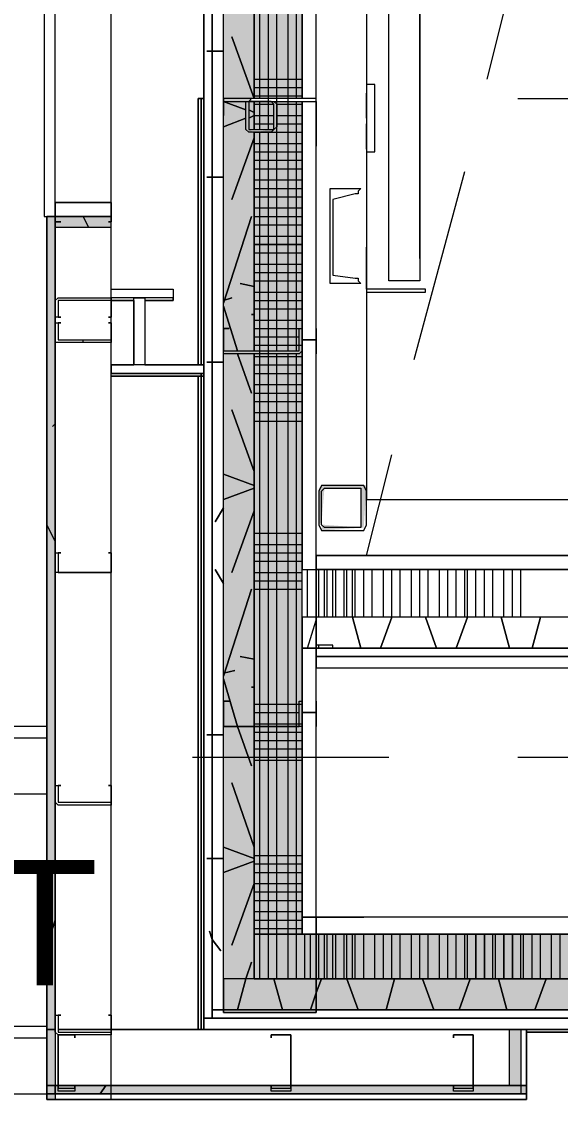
# Model space of a CAD drawing. Header units: metres. Extents: x -2 to 237, y -8 to 52.
# Drawn here: x 38.861 to 39.742, y 23.263 to 25.027 of the extents above; entities that cross this region are included whole.
import ezdxf

# ---------------------------------------------------------------- set-up
doc = ezdxf.new("R2010")
doc.units = ezdxf.units.M
doc.layers.add('HVAC - Ductos', color=5, linetype='Continuous', lineweight=0)
doc.layers.add('PDF2_Text', color=7, linetype='Continuous', lineweight=0)
doc.layers.add('PDF2_Geometry', color=7, linetype='Continuous', lineweight=0, true_color=0xaaaaaa)
doc.layers.add('PDF2_Solid Fills', color=7, linetype='Continuous', lineweight=0, true_color=0xffffff)
doc.styles.add('PDF Helvetica', font='')
doc.styles.get('PDF Helvetica').set_extended_font_data('Helvetica')

msp = doc.modelspace()

# ---------------------------------------------------------------- hatches: boundary and pattern name
at = {"layer": 'PDF2_Solid Fills', "lineweight": 0, "transparency": 33554559}
for points in [[(39.2415, 31.7936), (39.2415, 33.4859), (39.1911, 33.4859), (39.1911, 23.4604), (39.2415, 23.4604), (39.2415, 24.8454), (39.2324, 24.85), (39.2415, 24.85), (39.2415, 24.8959), (39.2324, 24.9005), (39.2415, 24.9005), (39.2415, 27.7164), (39.2324, 27.721), (39.2415, 27.721), (39.2415, 28.9318), (39.2324, 28.9364), (39.2415, 28.9364), (39.2415, 28.9776), (39.2324, 28.9776), (39.2278, 28.941), (39.2278, 28.9776), (39.2324, 28.9822), (39.2415, 28.9822), (39.2415, 30.4407), (39.2324, 30.4453), (39.2415, 30.4453), (39.2415, 30.4866), (39.2324, 30.4911), (39.2415, 30.4911), (39.2415, 31.7432), (39.2324, 31.7478), (39.2415, 31.7478), (39.2415, 31.7891), (39.2324, 31.7891), (39.2278, 31.7524), (39.2278, 31.7891), (39.2324, 31.7936)], [(39.2415, 31.7936), (39.2415, 33.4859), (39.1911, 33.4859), (39.1911, 23.4604), (39.2415, 23.4604), (39.2415, 24.8454), (39.2324, 24.85), (39.2415, 24.85), (39.2415, 24.8959), (39.2324, 24.9005), (39.2415, 24.9005), (39.2415, 27.7164), (39.2324, 27.721), (39.2415, 27.721), (39.2415, 28.9318), (39.2324, 28.9364), (39.2415, 28.9364), (39.2415, 28.9776), (39.2324, 28.9776), (39.2278, 28.941), (39.2278, 28.9776), (39.2324, 28.9822), (39.2415, 28.9822), (39.2415, 30.4407), (39.2324, 30.4453), (39.2415, 30.4453), (39.2415, 30.4866), (39.2324, 30.4911), (39.2415, 30.4911), (39.2415, 31.7432), (39.2324, 31.7478), (39.2415, 31.7478), (39.2415, 31.7891), (39.2324, 31.7891), (39.2278, 31.7524), (39.2278, 31.7891), (39.2324, 31.7936)], [(39.0076, 24.6895), (39.0076, 24.7079), (38.9022, 24.7079), (38.9022, 23.2632), (38.9159, 23.2632), (38.9159, 24.6895)], [(39.3471, 24.2033), (39.3516, 24.2079), (39.3562, 24.263), (39.4158, 24.263), (39.4158, 24.1988), (39.3562, 24.2033), (39.3516, 24.2033), (39.3516, 24.1942), (39.3523, 24.1942), (39.4204, 24.1988), (39.425, 24.2676), (39.3516, 24.2676), (39.3471, 24.263)], [(42.0897, 23.465), (42.5101, 23.4604), (42.5115, 23.4604), (42.5115, 23.5338), (39.2415, 23.5338), (39.2415, 23.4604), (39.2517, 23.4604), (42.0851, 23.465)], [(42.4107, 23.4146), (42.5574, 23.41), (42.5574, 23.4604), (39.1911, 23.4604), (39.1911, 23.41), (41.7273, 23.4146)], [(38.9022, 23.2723), (39.6772, 23.2723), (39.6772, 23.3778), (39.6589, 23.3778), (39.6589, 23.2861), (38.9022, 23.2861)], [(39.6864, 23.2724), (39.6864, 23.2861), (38.9022, 23.2861), (38.9022, 23.2724)]]:
    msp.add_hatch(color=256, dxfattribs=at).paths.add_polyline_path(points)
h = msp.add_hatch(color=256, dxfattribs=at)
h.paths.add_polyline_path([(39.2415, 28.9822), (39.2691, 28.9822), (39.2415, 28.9776), (39.2415, 28.9364), (39.2691, 28.9364), (39.2415, 28.9318), (39.2415, 27.721), (39.2691, 27.721), (39.2415, 27.7164), (39.2415, 26.1525), (39.3195, 26.1525), (39.3195, 33.4126), (39.2415, 33.4126), (39.2415, 31.7936), (39.2691, 31.7936), (39.2415, 31.7891), (39.2415, 31.7478), (39.2691, 31.7478), (39.2415, 31.7432), (39.2415, 30.4911), (39.2691, 30.4911), (39.2415, 30.4866), (39.2415, 30.4453), (39.2691, 30.4453), (39.2415, 30.4407)])
h.paths.add_polyline_path([(39.2415, 24.9005), (39.3195, 24.9005), (39.3195, 26.148), (39.2415, 26.148)])
h.paths.add_polyline_path([(39.2691, 24.85), (39.2415, 24.8454), (39.2415, 23.5338), (39.3195, 23.5338), (39.3195, 24.8959), (39.2415, 24.8959), (39.2415, 24.85)])
h = msp.add_hatch(color=256, dxfattribs=at)
h.paths.add_polyline_path([(39.2415, 28.9822), (39.2691, 28.9822), (39.2415, 28.9776), (39.2415, 28.9364), (39.2691, 28.9364), (39.2415, 28.9318), (39.2415, 27.721), (39.2691, 27.721), (39.2415, 27.7164), (39.2415, 26.1525), (39.3195, 26.1525), (39.3195, 33.4126), (39.2415, 33.4126), (39.2415, 31.7936), (39.2691, 31.7936), (39.2415, 31.7891), (39.2415, 31.7478), (39.2691, 31.7478), (39.2415, 31.7432), (39.2415, 30.4911), (39.2691, 30.4911), (39.2415, 30.4866), (39.2415, 30.4453), (39.2691, 30.4453), (39.2415, 30.4407)])
h.paths.add_polyline_path([(39.2415, 24.9005), (39.3195, 24.9005), (39.3195, 26.148), (39.2415, 26.148)])
h.paths.add_polyline_path([(39.2691, 24.85), (39.2415, 24.8454), (39.2415, 23.5338), (39.3195, 23.5338), (39.3195, 24.8959), (39.2415, 24.8959), (39.2415, 24.85)])
h = msp.add_hatch(color=256, dxfattribs=at)
h.paths.add_polyline_path([(38.9159, 23.3778), (38.9159, 24.7079), (38.9022, 24.7079), (38.9022, 23.3778)])
h.paths.add_polyline_path([(38.9159, 23.2861), (38.9022, 23.2861), (38.9022, 23.2724), (38.9159, 23.2724)])

# ---------------------------------------------------------------- linework, layer by layer
at = {"layer": 'HVAC - Ductos', "lineweight": 0}
for points in [[(39.6726, 24.9005), (39.9111, 24.9005), (40.1497, 24.9005)], [(40.1497, 23.8227), (39.9111, 23.8227), (39.6726, 23.8227)]]:
    msp.add_lwpolyline(points, dxfattribs=at)
at = {"layer": 'PDF2_Geometry', "lineweight": 0}
for points in [[(38.9159, 33.5685), (38.9022, 33.5685), (38.9022, 32.0505), (38.8976, 32.0505), (38.8976, 24.7079), (38.9159, 24.7079), (39.0076, 24.7079)], [(39.2691, 33.5685), (39.159, 33.5685), (39.159, 33.3896), (39.159, 23.5613), (39.159, 23.3778), (42.5895, 23.3778), (42.5895, 23.387), (42.5895, 23.3686), (43.1674, 23.3686), (43.1674, 23.387), (42.6216, 23.387), (43.1674, 23.387), (43.1674, 23.3686), (42.5895, 23.3686), (42.5895, 23.387)], [(39.4892, 33.5685), (42.5895, 33.5685), (39.159, 33.5685), (39.159, 33.5547), (39.159, 33.3896), (39.159, 23.5613), (39.159, 23.3962), (39.159, 23.3778), (39.159, 24.4465), (39.159, 23.3778), (42.5895, 23.3778), (42.5895, 23.3962), (42.5895, 23.5613), (42.5895, 33.4447), (42.5895, 23.5017), (43.1353, 23.5017), (43.1353, 23.3962), (43.1353, 23.3778), (42.5941, 23.3778), (42.5941, 23.3962), (42.5941, 23.5017)], [(39.159, 23.3778), (39.159, 33.5685), (39.159, 23.3778)], [(42.5574, 26.8313), (42.5574, 26.2213), (42.5574, 25.6114), (42.5574, 25.0014), (42.5574, 24.3914), (42.5574, 23.7814), (42.5574, 23.5613), (42.5574, 23.4604), (42.5574, 23.41), (42.4107, 23.41), (39.3425, 23.41), (39.1911, 23.41), (39.1911, 23.4604), (39.1911, 23.5613), (39.1911, 33.3896), (39.1911, 33.4859), (39.1911, 33.5364), (39.8791, 33.5364), (39.1728, 33.5364), (39.1728, 33.5547), (42.5574, 33.5547)], [(42.5895, 33.4447), (42.5758, 33.4447), (42.5758, 23.5613), (42.5758, 23.41), (42.5758, 23.3962), (39.1728, 23.3962), (39.1728, 23.41), (39.1728, 23.5613), (39.1728, 33.3896), (39.1728, 33.5364), (39.1728, 33.5547), (42.4107, 33.5547), (42.5574, 33.5547), (42.5574, 33.5364)], [(42.4107, 23.5338), (39.3425, 23.5338), (39.2415, 23.5338), (39.2415, 23.4604), (39.3425, 23.4604), (39.9203, 23.4604), (40.5303, 23.4604), (39.9203, 23.4604), (39.3425, 23.4604), (39.2415, 23.4604), (39.2415, 23.5338), (39.2415, 23.5613), (39.2415, 23.8731), (39.2415, 24.4831), (39.2415, 23.8731), (39.2415, 23.4604), (39.1911, 23.4604), (39.1911, 33.4859)], [(42.4107, 33.4126), (42.4107, 23.5613), (42.4336, 23.5613), (42.4336, 23.7585), (42.4336, 23.5613), (42.4336, 23.5338), (42.4107, 23.5338), (39.3425, 23.5338), (39.3195, 23.5338), (39.3195, 23.5613), (39.3425, 23.5613), (39.3425, 24.8225)], [(41.7181, 24.1529), (41.7181, 24.1299), (41.7181, 24.052), (41.1357, 24.052), (40.5257, 24.052), (39.9157, 24.052), (39.3425, 24.052), (39.3195, 24.052), (39.3195, 24.0016), (39.3425, 24.0016), (41.7686, 24.0016), (41.7686, 24.052), (41.7686, 24.1529), (41.7686, 32.6925)], [(41.7823, 32.6925), (41.7823, 24.1529), (41.7823, 24.0016), (41.7823, 23.9878), (39.3425, 23.9878), (39.3425, 24.0016)], [(39.0076, 24.6895), (38.9159, 24.6895), (38.9159, 23.2632), (38.9022, 23.2632), (39.0076, 23.2632), (38.9159, 23.2632), (38.9022, 23.2632), (38.9022, 23.3778), (38.9022, 23.2861), (38.9022, 23.2723), (38.9022, 23.2632), (38.9022, 24.7079), (38.9159, 24.7079), (39.0076, 24.7079), (38.9159, 24.7079), (38.9159, 32.0505), (38.9022, 32.0505)], [(39.2415, 24.9005), (39.2415, 25.5609), (39.2415, 26.148)], [(39.3195, 24.9005), (39.3195, 25.5609), (39.3195, 26.148)], [(39.3425, 24.9005), (39.3425, 26.148)], [(39.3425, 24.9005), (39.3425, 26.148)], [(39.4617, 24.639), (39.4617, 25.1161), (39.4158, 25.1161), (39.4158, 25.6985)], [(39.5121, 25.1161), (39.5121, 25.4325), (39.5121, 24.6024), (39.4617, 24.6024), (39.4617, 25.4279), (39.4617, 25.1161), (39.4158, 25.1161), (39.4158, 25.1665)], [(39.5121, 24.639), (39.5121, 25.4325), (39.5121, 25.1298)], [(39.6223, 24.9326), (39.7002, 25.2444)], [(39.0076, 24.7308), (39.0076, 25.1069)], [(39.425, 24.9234), (39.425, 24.8133)], [(39.159, 24.4648), (39.159, 24.9005), (39.159, 24.4648)], [(39.159, 24.4648), (39.159, 24.9005), (39.159, 24.4648)], [(39.2324, 24.8959), (39.2369, 24.9005)], [(39.425, 24.873), (39.425, 24.8684), (39.425, 24.873), (39.425, 24.9051), (39.425, 24.9097), (39.425, 24.9051)], [(39.2415, 24.4831), (39.2415, 23.8731), (39.2415, 23.5338), (39.3195, 23.5338), (39.3195, 24.8959)], [(39.2415, 24.85), (39.2415, 24.8959)], [(39.3425, 23.9878), (39.3425, 23.9694), (39.3425, 23.9878), (39.3425, 24.0016), (39.3195, 24.0016), (39.3195, 23.5613), (39.3195, 24.8959), (39.3195, 24.1299), (39.3425, 24.1299)], [(39.425, 24.8225), (39.425, 24.8179), (39.425, 24.8225), (39.425, 24.8546), (39.425, 24.8592), (39.425, 24.8546)], [(39.2415, 24.4877), (39.2415, 24.8454)], [(41.6126, 24.1529), (39.3425, 24.1529), (39.3425, 24.8225)], [(39.503, 24.4739), (39.5855, 24.7813)], [(38.9205, 23.3778), (39.0076, 23.3778), (39.6589, 23.3778), (39.6772, 23.3778), (39.6864, 23.3778), (39.6864, 23.2723), (39.6864, 23.2632), (39.0076, 23.2632), (39.0076, 24.6895), (39.0076, 24.7079), (38.9159, 24.7079), (38.9022, 24.7079), (38.9022, 23.3778), (38.9159, 23.3778)], [(38.9022, 24.7079), (38.9022, 23.3778), (38.9022, 24.7079)], [(39.425, 24.6482), (39.425, 24.6116), (39.425, 24.6482)], [(39.425, 24.6116), (39.425, 24.6482)], [(39.425, 24.6116), (39.425, 24.6482)], [(39.0076, 24.5702), (39.0076, 24.5886), (39.1086, 24.5886), (39.1086, 24.5748), (39.0627, 24.5748), (39.0627, 24.5702), (39.1086, 24.5702), (39.1086, 24.5748), (39.0076, 24.5748), (39.0076, 24.5886), (39.1086, 24.5886), (39.1086, 24.5702), (39.0627, 24.5702), (39.0627, 24.4648), (39.159, 24.4648)], [(39.0076, 24.4465), (39.0076, 24.4648), (39.0444, 24.4648), (39.0444, 24.5702), (39.0444, 24.4648), (39.0444, 24.5702), (39.0076, 24.5702), (39.0444, 24.5702), (39.0444, 24.5748), (39.0076, 24.5748)], [(39.3425, 24.4877), (39.3425, 24.4831), (39.3425, 24.4877)], [(39.159, 24.4465), (39.159, 23.3778), (39.159, 24.4465), (39.159, 24.4648), (39.0627, 24.4648), (39.0444, 24.4648), (39.0076, 24.4648), (39.0076, 24.451), (39.159, 24.451), (39.0076, 24.451)], [(39.159, 23.3962), (39.159, 23.3778), (39.159, 24.4465), (39.0076, 24.4465), (39.159, 24.4465), (39.159, 23.3778), (39.159, 23.3962), (39.159, 23.5613)], [(39.425, 24.1529), (39.4663, 24.318)], [(39.3195, 24.1299), (39.3425, 24.1299), (39.8837, 24.1299), (39.3425, 24.1299), (39.3425, 24.1529), (41.6402, 24.1529), (41.6402, 24.1299), (41.1265, 24.1299), (41.7181, 24.1299), (41.7181, 24.052), (41.1357, 24.052), (40.5257, 24.052), (39.9157, 24.052), (39.3425, 24.052), (39.3425, 24.1299), (39.8837, 24.1299)], [(39.3195, 24.0016), (39.3195, 24.052)], [(39.3471, 24.0016), (39.3471, 24.0062)], [(39.3425, 23.8777), (39.3425, 23.8731), (39.3425, 23.8777)], [(38.6729, 23.8548), (38.9022, 23.8548)], [(39.4617, 23.8227), (39.1407, 23.8227)], [(40.5303, 23.4604), (39.9203, 23.4604), (39.3425, 23.4604), (39.1911, 23.4604), (39.1911, 23.41), (39.3425, 23.41), (42.4107, 23.41), (42.5574, 23.41), (42.5574, 23.4604), (42.4107, 23.4604), (42.0897, 23.4604)], [(39.6772, 23.3778), (39.6772, 23.2861), (39.6772, 23.2723), (38.9022, 23.2723), (38.9022, 23.2632), (39.0076, 23.2632), (39.6864, 23.2632), (39.6864, 23.2769), (39.6864, 23.3686), (39.6864, 23.2632), (39.0076, 23.2632), (38.9159, 23.2632)], [(38.9022, 23.3778), (38.9022, 23.2861)], [(38.9022, 23.2723), (38.9022, 23.2861), (38.9205, 23.2861), (39.3012, 23.2861), (39.5993, 23.2861), (39.6589, 23.2861), (39.6589, 23.3778)], [(36.2238, 23.3641), (38.9022, 23.3641)], [(38.9022, 23.2861), (38.9022, 23.2632), (38.9022, 23.2861)]]:
    msp.add_lwpolyline(points, dxfattribs=at)
for points in [[(39.1728, 23.3962), (39.1728, 33.5547), (39.159, 33.5547), (39.159, 23.3962)], [(39.1728, 33.5364), (39.1728, 23.41), (39.1911, 23.41), (39.1911, 33.5364)], [(39.3425, 32.876), (39.3425, 33.3896), (42.4107, 33.3896), (42.4107, 23.5613), (39.3425, 23.5613), (39.3425, 23.9694), (41.7961, 23.9694), (41.7961, 23.9878), (41.7961, 24.1529), (41.7961, 32.6925), (41.7961, 32.8622), (41.7961, 32.876)], [(39.425, 26.9459), (39.425, 24.2446), (41.6126, 24.2446), (41.6126, 26.9459), (39.425, 26.9459), (39.425, 24.2446), (41.6126, 24.2446), (41.6126, 26.9459)], [(39.2415, 24.9005), (39.2415, 25.5609), (39.2415, 26.148), (39.2415, 25.5609)], [(39.3195, 24.9005), (39.3195, 25.5609), (39.3195, 26.148), (39.3195, 25.5609)], [(39.4388, 24.8133), (39.4388, 24.9234), (39.425, 24.9234), (39.425, 24.8133)], [(39.1498, 24.4648), (39.1498, 24.9005)], [(39.159, 24.9005), (39.159, 24.4648), (39.159, 24.9005), (39.1544, 24.9005), (39.1498, 24.9005), (39.1544, 24.9005), (39.1498, 24.9005), (39.1544, 24.9005)], [(39.1498, 24.4648), (39.1498, 24.9005)], [(39.1544, 24.4648), (39.1544, 24.9005)], [(39.1911, 24.9005), (39.1911, 24.873), (39.1911, 24.8959), (39.3425, 24.8959), (39.3425, 24.8225), (39.3425, 24.9005)], [(39.2278, 24.8913), (39.2278, 24.8959), (39.2324, 24.8959), (39.2691, 24.8959), (39.2737, 24.8959), (39.2783, 24.8913), (39.2783, 24.8546), (39.2737, 24.85), (39.2691, 24.8454), (39.2324, 24.8454), (39.2278, 24.85), (39.2278, 24.8546)], [(39.2324, 24.85), (39.2691, 24.85), (39.2737, 24.85), (39.2737, 24.8546), (39.2737, 24.8913), (39.2691, 24.8959), (39.2324, 24.8959), (39.2324, 24.8913), (39.2324, 24.8546)], [(39.2415, 24.85), (39.2415, 24.8959)], [(39.2415, 24.4877), (39.2415, 24.8454)], [(39.4158, 24.7537), (39.4112, 24.7491), (39.4112, 24.7445), (39.4066, 24.7445), (39.37, 24.7354), (39.37, 24.6116), (39.4066, 24.607), (39.4112, 24.607), (39.4112, 24.6024), (39.4158, 24.5978), (39.3654, 24.5978), (39.3654, 24.7537)], [(39.0076, 24.6987), (39.0076, 24.7308), (39.0031, 24.7308), (38.9159, 24.7308), (38.9159, 24.6987), (38.9251, 24.6987), (38.9159, 24.6987), (38.9159, 24.7308), (39.0031, 24.7308), (39.0076, 24.7308), (39.0076, 24.6987), (39.0031, 24.6987)], [(39.6864, 23.3778), (39.0076, 23.3778), (38.9205, 23.3778), (39.0076, 23.3778), (39.0076, 24.7079), (38.9159, 24.7079), (38.9159, 23.3778), (38.9022, 23.3778), (38.9022, 23.2861), (38.9205, 23.2861), (39.3012, 23.2861), (39.5993, 23.2861), (39.6864, 23.2861)], [(38.9159, 24.7079), (38.9022, 24.7079), (38.9022, 23.3778), (38.9159, 23.3778)], [(39.5213, 24.584), (39.5213, 24.5886), (39.425, 24.5886), (39.425, 24.6574), (39.425, 24.584)], [(39.425, 24.6116), (39.425, 24.6482)], [(39.425, 24.6482), (39.425, 24.6116)], [(38.9159, 24.5702), (38.9205, 24.5748), (39.0076, 24.5748), (39.0076, 24.5702), (39.0076, 24.5427), (39.0031, 24.5427), (39.0076, 24.5427), (39.0076, 24.5702), (38.9205, 24.5702), (38.9205, 24.5427), (38.9251, 24.5427), (38.9159, 24.5427)], [(39.0444, 24.4648), (39.0444, 24.5748), (39.0627, 24.5748), (39.0627, 24.4648)], [(39.0076, 24.5061), (39.0076, 24.5015), (38.9205, 24.5015), (38.9159, 24.5015), (38.9159, 24.5061), (38.9159, 24.5336), (38.9251, 24.5336), (38.9205, 24.5336), (38.9205, 24.5061), (39.0076, 24.5061), (39.0076, 24.5336)], [(39.0031, 24.5336), (39.0076, 24.5336)], [(39.3195, 24.5061), (39.3379, 24.5061), (39.3425, 24.5061), (39.3425, 24.4877), (39.3425, 24.5244), (39.3425, 24.5198), (39.3425, 24.5244), (39.3425, 24.4877), (39.3425, 24.5061), (39.3379, 24.5061), (39.3195, 24.5061), (39.3195, 24.4877), (39.3149, 24.4831), (39.1911, 24.4831), (39.1911, 24.4877), (39.1911, 24.5244), (39.2003, 24.5244), (39.1911, 24.5244), (39.1911, 24.4877), (39.3149, 24.4877), (39.3149, 24.5244), (39.3195, 24.5244)], [(39.1498, 23.3778), (39.1498, 24.4465)], [(39.1498, 23.3778), (39.1498, 24.4465)], [(39.1544, 23.3778), (39.1544, 24.451)], [(39.3471, 24.2033), (39.3516, 24.1942), (39.3608, 24.1942), (39.4112, 24.1942), (39.4204, 24.1942), (39.425, 24.2033), (39.425, 24.2584), (39.4204, 24.2676), (39.4112, 24.2676), (39.3608, 24.2676), (39.3516, 24.2676), (39.3471, 24.2584)], [(39.4112, 24.1988), (39.3608, 24.1988), (39.3562, 24.1988), (39.3516, 24.2033), (39.3516, 24.2584), (39.3562, 24.263), (39.3608, 24.263), (39.4112, 24.263), (39.4158, 24.263), (39.4158, 24.2584), (39.4158, 24.2033), (39.4158, 24.1988)], [(39.0076, 24.1254), (38.9205, 24.1254), (38.9159, 24.1254), (38.9159, 24.1575), (38.9251, 24.1575), (38.9205, 24.1575), (38.9205, 24.1254), (39.0076, 24.1254), (39.0076, 24.1575)], [(39.0031, 24.1575), (39.0076, 24.1575)], [(39.3425, 24.0016), (39.37, 24.0016), (39.37, 24.0062), (39.3425, 24.0062), (39.3425, 24.1529), (39.4204, 24.1529), (39.3425, 24.1529)], [(39.3425, 24.052), (39.3425, 24.0016), (41.7686, 24.0016), (41.7686, 24.052), (41.764, 24.052), (41.1357, 24.052), (40.5257, 24.052), (39.9157, 24.052)], [(39.3425, 24.0016), (39.3425, 23.9878), (41.7823, 23.9878), (41.7823, 24.0016)], [(39.3425, 23.9878), (39.3425, 23.9694), (41.7961, 23.9694), (41.7961, 23.9878)], [(39.3195, 23.8961), (39.3379, 23.8961), (39.3425, 23.8961), (39.3425, 23.8777), (39.3425, 23.9145), (39.3425, 23.9099), (39.3425, 23.9145), (39.3425, 23.8777), (39.3425, 23.8961), (39.3379, 23.8961), (39.3195, 23.8961), (39.3195, 23.8777), (39.3195, 23.8731), (39.3149, 23.8731), (39.1911, 23.8731), (39.1911, 23.8777), (39.1911, 23.9145), (39.2003, 23.9145), (39.1911, 23.9145), (39.1911, 23.8777), (39.1911, 23.8731), (39.3149, 23.8731), (39.3149, 23.8777), (39.3149, 23.9145), (39.3195, 23.9145)], [(38.9022, 23.8731), (36.2238, 23.8731), (36.2238, 23.8548), (36.2238, 23.7631), (38.9022, 23.7631)], [(39.0076, 23.7493), (39.0076, 23.7447), (38.9205, 23.7447), (38.9159, 23.7493), (38.9159, 23.7768), (38.9251, 23.7768), (38.9205, 23.7768), (38.9205, 23.7493), (39.0076, 23.7493), (39.0076, 23.7768)], [(39.0031, 23.7768), (39.0076, 23.7768)], [(42.4336, 23.5613), (42.4107, 23.5613), (39.3425, 23.5613), (39.3195, 23.5613), (39.3195, 23.5338), (39.3425, 23.5338), (42.4107, 23.5338), (42.4336, 23.5338)], [(39.3425, 23.41), (39.37, 23.41), (39.3425, 23.41), (39.3425, 23.5613), (39.4204, 23.5613), (39.3425, 23.5613)], [(39.3425, 23.4054), (39.3425, 23.4787), (39.3425, 23.4054), (39.1911, 23.4054)], [(39.1911, 23.4283), (39.1911, 23.4054)], [(39.0076, 23.3732), (39.0076, 23.3686), (38.9205, 23.3686), (38.9159, 23.3732), (38.9159, 23.4008), (38.9251, 23.4008), (38.9205, 23.4008), (38.9205, 23.3732), (39.0076, 23.3732), (39.0076, 23.4008)], [(39.0031, 23.4008), (39.0076, 23.4008)], [(42.5758, 23.41), (42.4107, 23.41), (39.3425, 23.41), (39.1728, 23.41), (39.1728, 23.3962), (42.5758, 23.3962)], [(39.159, 23.3778), (42.5895, 23.3778), (42.5895, 23.3962), (39.159, 23.3962), (39.159, 23.3778), (42.5895, 23.3778)], [(38.9022, 23.3824), (36.2238, 23.3824), (36.2238, 23.2723), (38.9022, 23.2723)], [(38.9205, 23.2769), (38.9205, 23.2815), (38.9205, 23.3686), (38.9481, 23.3686), (38.9481, 23.3641), (38.9481, 23.3686), (38.9205, 23.3686), (38.9205, 23.2815), (38.9481, 23.2815), (38.9481, 23.2861), (38.9481, 23.2769)], [(39.2691, 23.3641), (39.2691, 23.3686)], [(39.3012, 23.3686), (39.3012, 23.2815), (39.3012, 23.2769), (39.2691, 23.2769), (39.2691, 23.2861), (39.2691, 23.2815), (39.3012, 23.2815), (39.3012, 23.3686), (39.2691, 23.3686)], [(39.5672, 23.3641), (39.5672, 23.3686)], [(39.5993, 23.3686), (39.5993, 23.2815), (39.5993, 23.2769), (39.5672, 23.2769), (39.5672, 23.2861), (39.5672, 23.2815), (39.5993, 23.2815), (39.5993, 23.3686), (39.5672, 23.3686)], [(42.5895, 23.3778), (43.1353, 23.3778), (42.5895, 23.3778), (42.5895, 23.3732), (39.6864, 23.3732), (42.5895, 23.3732), (42.5895, 23.3778), (39.6864, 23.3778)], [(38.9159, 23.2723), (38.9159, 23.2861), (38.9022, 23.2861), (38.9022, 23.2723)], [(39.6864, 23.2723), (39.6864, 23.2861), (39.5993, 23.2861), (39.3012, 23.2861), (38.9205, 23.2861), (38.9022, 23.2861), (38.9022, 23.2723)], [(38.9022, 23.2632), (39.6864, 23.2632), (39.6864, 23.2723), (38.9022, 23.2723)]]:
    msp.add_lwpolyline(points, close=True, dxfattribs=at)
at = {"layer": 'PDF2_Geometry', "color": 254, "lineweight": 0, "true_color": 0xeaeaea}
for points in [[(39.2783, 24.4877), (39.2783, 24.9005), (39.2783, 25.5609), (39.2783, 26.148), (39.2783, 26.4782), (39.2783, 27.0881), (39.2783, 27.721), (39.2783, 28.2989), (39.2783, 28.9318), (39.2783, 29.2528), (39.2783, 29.8629), (39.2783, 30.4911), (39.2783, 31.1103)], [(39.2966, 24.4877), (39.2966, 24.9005), (39.2966, 25.5609), (39.2966, 26.148), (39.2966, 26.4782), (39.2966, 27.0881), (39.2966, 27.721), (39.2966, 28.2989), (39.2966, 28.9318), (39.2966, 29.2528), (39.2966, 29.8629), (39.2966, 30.4911), (39.2966, 31.1103)], [(39.3103, 24.9005), (39.3103, 25.5609), (39.3103, 26.148), (39.3103, 26.4782), (39.3103, 27.0881), (39.3103, 27.721), (39.3103, 28.2989), (39.3103, 28.9318), (39.3103, 29.2528), (39.3103, 29.8629), (39.3103, 30.4911), (39.3103, 31.1103)], [(39.2507, 24.9005), (39.2507, 26.148)], [(39.2645, 24.85), (39.2645, 24.8959), (39.2645, 26.148)], [(39.2415, 24.9326), (39.3195, 24.9326)], [(39.2415, 24.9188), (39.3195, 24.9188)], [(39.2415, 24.9051), (39.3195, 24.9051)], [(39.2415, 24.8913), (39.2737, 24.8913)], [(39.2507, 24.85), (39.2507, 24.8959)], [(39.2783, 24.8913), (39.3195, 24.8913)], [(39.3103, 24.4877), (39.3103, 24.8959)], [(39.2415, 24.873), (39.2737, 24.873)], [(39.2783, 24.873), (39.3195, 24.873)], [(39.2415, 24.8592), (39.2737, 24.8592)], [(39.2783, 24.8592), (39.3195, 24.8592)], [(39.2415, 24.8454), (39.3195, 24.8454)], [(39.2507, 23.4604), (39.2507, 23.5338), (39.2507, 24.8454)], [(39.2645, 23.4604), (39.2645, 23.5338), (39.2645, 24.8454)], [(39.2415, 24.8271), (39.3195, 24.8271)], [(39.2415, 24.8133), (39.3195, 24.8133)], [(39.2415, 24.7996), (39.3195, 24.7996)], [(39.2415, 24.7858), (39.3195, 24.7858)], [(39.2415, 24.7675), (39.3195, 24.7675)], [(39.2415, 24.7537), (39.3195, 24.7537)], [(39.2415, 24.74), (39.3195, 24.74)], [(39.2415, 24.7216), (39.3195, 24.7216)], [(39.2415, 24.7079), (39.3195, 24.7079)], [(39.2415, 24.6941), (39.3195, 24.6941)], [(39.2415, 24.6757), (39.3195, 24.6757)], [(39.2415, 24.6482), (39.3195, 24.6482)], [(39.2415, 24.6299), (39.3195, 24.6299)], [(39.2415, 24.6162), (39.3195, 24.6162)], [(39.2415, 24.6024), (39.3195, 24.6024)], [(39.2415, 24.584), (39.3195, 24.584)], [(39.2415, 24.5702), (39.3195, 24.5702)], [(39.2415, 24.5565), (39.3195, 24.5565)], [(39.2415, 24.5382), (39.3195, 24.5382)], [(39.2415, 24.5244), (39.3195, 24.5244)], [(39.2415, 24.5107), (39.3149, 24.5107)], [(39.2415, 24.4969), (39.3195, 24.4969)], [(39.2415, 24.4785), (39.3195, 24.4785)], [(39.2783, 23.4604), (39.2783, 23.5338), (39.2783, 23.8731), (39.2783, 24.4831)], [(39.2966, 23.4604), (39.2966, 23.5338), (39.2966, 23.8731), (39.2966, 24.4831)], [(39.3103, 23.4604), (39.3103, 23.5338), (39.3103, 23.8731), (39.3103, 24.4831)], [(39.2415, 24.4648), (39.3195, 24.4648)], [(39.2415, 24.451), (39.3195, 24.451)], [(39.2415, 24.4327), (39.3195, 24.4327)], [(39.2415, 24.4189), (39.3195, 24.4189)], [(39.2415, 24.4051), (39.3195, 24.4051)], [(39.2415, 24.3868), (39.3195, 24.3868)], [(39.2415, 24.373), (39.3195, 24.373)], [(39.2415, 24.1896), (39.3195, 24.1896)], [(39.2415, 24.1713), (39.3195, 24.1713)], [(39.2415, 24.1575), (39.3195, 24.1575)], [(39.2415, 24.1437), (39.3195, 24.1437)], [(39.2415, 24.1254), (39.3195, 24.1254)], [(39.3287, 24.052), (39.3287, 24.1299)], [(39.3471, 24.052), (39.3471, 24.1299)], [(39.3562, 24.052), (39.3562, 24.1299)], [(39.3608, 24.052), (39.3608, 24.1299)], [(39.37, 24.052), (39.37, 24.1299)], [(39.3746, 24.052), (39.3746, 24.1299)], [(39.3883, 24.052), (39.3883, 24.1299)], [(39.3929, 24.052), (39.3929, 24.1299)], [(39.4021, 24.052), (39.4021, 24.1299)], [(39.4066, 24.052), (39.4066, 24.1299)], [(39.4204, 24.052), (39.4204, 24.1299)], [(39.4342, 24.052), (39.4342, 24.1299)], [(39.4526, 24.052), (39.4526, 24.1299)], [(39.4663, 24.052), (39.4663, 24.1299)], [(39.48, 24.052), (39.48, 24.1299)], [(39.4984, 24.052), (39.4984, 24.1299)], [(39.5121, 24.052), (39.5121, 24.1299)], [(39.5259, 24.052), (39.5259, 24.1299)], [(39.5443, 24.052), (39.5443, 24.1299)], [(39.558, 24.052), (39.558, 24.1299)], [(39.5717, 24.052), (39.5717, 24.1299)], [(39.5855, 24.052), (39.5855, 24.1299)], [(39.5901, 24.052), (39.5901, 24.1299)], [(39.6039, 24.052), (39.6039, 24.1299)], [(39.6177, 24.052), (39.6177, 24.1299)], [(39.6314, 24.052), (39.6314, 24.1299)], [(39.6497, 24.052), (39.6497, 24.1299)], [(39.6635, 24.052), (39.6635, 24.1299)], [(39.6772, 24.052), (39.6772, 24.1299)], [(39.2415, 24.1116), (39.3195, 24.1116)], [(39.2415, 24.0979), (39.3195, 24.0979)], [(39.2415, 23.9099), (39.3195, 23.9099)], [(39.2415, 23.8961), (39.3149, 23.8961)], [(39.2415, 23.8777), (39.3195, 23.8777)], [(39.2415, 23.864), (39.3195, 23.864)], [(39.2415, 23.8502), (39.3195, 23.8502)], [(39.2415, 23.8365), (39.3195, 23.8365)], [(39.2415, 23.8181), (39.3195, 23.8181)], [(39.2415, 23.6622), (39.3195, 23.6622)], [(39.2415, 23.6484), (39.3195, 23.6484)], [(39.2415, 23.6347), (39.3195, 23.6347)], [(39.2415, 23.6163), (39.3195, 23.6163)], [(39.2415, 23.6026), (39.3195, 23.6026)], [(39.2415, 23.5888), (39.3195, 23.5888)], [(39.2415, 23.5705), (39.3195, 23.5705)], [(39.2415, 23.5567), (39.3195, 23.5567)], [(39.2415, 23.5429), (39.3195, 23.5429)], [(39.3241, 23.4604), (39.3241, 23.5338)], [(39.3333, 23.4604), (39.3333, 23.5338)], [(39.3425, 23.4604), (39.3425, 23.5338)], [(39.3471, 23.4604), (39.3471, 23.5338)], [(39.3562, 23.4604), (39.3562, 23.5338)], [(39.3608, 23.4604), (39.3608, 23.5338)], [(39.37, 23.4604), (39.37, 23.5338)], [(39.3746, 23.4604), (39.3746, 23.5338)], [(39.3883, 23.4604), (39.3883, 23.5338)], [(39.3929, 23.4604), (39.3929, 23.5338)], [(39.4021, 23.4604), (39.4021, 23.5338)], [(39.4066, 23.4604), (39.4066, 23.5338)], [(39.4204, 23.4604), (39.4204, 23.5338)], [(39.4388, 23.4604), (39.4388, 23.5338)], [(39.4526, 23.4604), (39.4526, 23.5338)], [(39.4663, 23.4604), (39.4663, 23.5338)], [(39.48, 23.4604), (39.48, 23.5338)], [(39.4984, 23.4604), (39.4984, 23.5338)], [(39.5121, 23.4604), (39.5121, 23.5338)], [(39.5259, 23.4604), (39.5259, 23.5338)], [(39.5443, 23.4604), (39.5443, 23.5338)], [(39.558, 23.4604), (39.558, 23.5338)], [(39.5717, 23.4604), (39.5717, 23.5338)], [(39.5855, 23.4604), (39.5855, 23.5338)], [(39.5901, 23.4604), (39.5901, 23.5338)], [(39.6039, 23.4604), (39.6039, 23.5338)], [(39.6314, 23.4604), (39.6314, 23.5338)], [(39.636, 23.4604), (39.636, 23.5338)], [(39.6772, 23.4604), (39.6772, 23.5338)], [(39.6818, 23.4604), (39.6818, 23.5338)], [(39.6956, 23.4604), (39.6956, 23.5338)], [(39.7094, 23.4604), (39.7094, 23.5338)], [(39.7277, 23.4604), (39.7277, 23.5338)], [(39.7414, 23.4604), (39.7414, 23.5338)]]:
    msp.add_lwpolyline(points, dxfattribs=at)
at = {"layer": 'PDF2_Geometry', "color": 254, "lineweight": 0, "true_color": 0xdddddd}
for points in [[(39.2049, 25.0014), (39.2415, 24.9005)], [(39.1911, 24.8959), (39.2278, 24.8821)], [(39.2324, 24.8821), (39.2415, 24.8776)], [(39.2278, 24.8684), (39.1911, 24.8546)], [(39.2415, 24.873), (39.2324, 24.8684)], [(39.2415, 24.8363), (39.2049, 24.7354)], [(39.2369, 24.7079), (39.1911, 24.5657)], [(39.2186, 24.5978), (39.2415, 24.5932)], [(39.2049, 24.5748), (39.1911, 24.5702)], [(39.1911, 24.5611), (39.2141, 24.4877)], [(39.2415, 24.5473), (39.2369, 24.5473)], [(39.2141, 24.4831), (39.2369, 24.4189)], [(39.2049, 24.3914), (39.2415, 24.2905)], [(39.1911, 24.2859), (39.2415, 24.2676)], [(39.2415, 24.263), (39.1911, 24.2446)], [(39.2415, 24.2263), (39.2049, 24.1254)], [(39.2369, 24.0979), (39.1911, 23.9557)], [(39.4021, 24.052), (39.4158, 24.0016)], [(39.4663, 24.052), (39.448, 24.0016)], [(39.5213, 24.052), (39.5397, 24.0016)], [(39.5901, 24.052), (39.5717, 24.0016)], [(39.6452, 24.052), (39.6589, 24.0016)], [(39.7094, 24.052), (39.6956, 24.0016)], [(39.2186, 23.9878), (39.2415, 23.9832)], [(39.2095, 23.9649), (39.1911, 23.9603)], [(39.1911, 23.9511), (39.2141, 23.8731), (39.2369, 23.809), (39.2141, 23.8731)], [(39.2415, 23.9374), (39.2369, 23.9374)], [(39.2049, 23.7814), (39.2415, 23.676)], [(39.1911, 23.676), (39.2415, 23.6576)], [(39.2415, 23.653), (39.1911, 23.6347)], [(39.2415, 23.6163), (39.2049, 23.5154)], [(39.2278, 23.4604), (39.2141, 23.41), (39.2278, 23.4604), (39.2369, 23.4879)], [(39.2737, 23.4604), (39.2874, 23.41)], [(39.3516, 23.4604), (39.3425, 23.4374), (39.3333, 23.41), (39.3425, 23.4374)], [(39.3929, 23.4604), (39.4112, 23.41)], [(39.4709, 23.4604), (39.4571, 23.41)], [(39.5167, 23.4604), (39.5351, 23.41)], [(39.5947, 23.4604), (39.5763, 23.41)], [(39.6406, 23.4604), (39.6543, 23.41)], [(39.7186, 23.4604), (39.7002, 23.41)]]:
    msp.add_lwpolyline(points, close=True, dxfattribs=at)
at = {"layer": 'PDF2_Geometry', "color": 254, "lineweight": 0, "true_color": 0xeaeaea}
for points in [[(39.1728, 24.9784), (39.1636, 24.9784), (39.1728, 24.9784), (39.1911, 24.9784)], [(39.1728, 24.7721), (39.1636, 24.7721), (39.1728, 24.7721), (39.1911, 24.7721)], [(39.3195, 24.662), (39.2415, 24.662)], [(39.1728, 24.4693), (39.1636, 24.4693), (39.1728, 24.4693), (39.1911, 24.4693)], [(39.1774, 24.2079), (39.1911, 24.2309)], [(39.1774, 24.1299), (39.1911, 24.1071)], [(39.1728, 23.8594), (39.1636, 23.8594), (39.1728, 23.8594), (39.1911, 23.8594)], [(39.1728, 23.6576), (39.1636, 23.6576), (39.1728, 23.6576), (39.1911, 23.6576)], [(39.1682, 23.5383), (39.1728, 23.5246), (39.1865, 23.5063), (39.1728, 23.5246)], [(39.6039, 23.5338), (39.6039, 23.4604)], [(39.6177, 23.5338), (39.6177, 23.4604)], [(39.6497, 23.5338), (39.6497, 23.4604)], [(39.6635, 23.5338), (39.6635, 23.4604)]]:
    msp.add_lwpolyline(points, close=True, dxfattribs=at)
at = {"layer": 'PDF2_Geometry', "color": 7, "lineweight": 0, "true_color": 0xffffff}
msp.add_lwpolyline([(38.971, 24.6895), (38.9618, 24.7079)], dxfattribs=at)
at = {"layer": 'PDF2_Geometry', "color": 254, "lineweight": 0, "true_color": 0xd2d2d2}
for points in [[(38.9618, 24.5015), (38.9618, 24.5061)], [(38.9618, 24.1254), (38.9664, 24.1254)]]:
    msp.add_lwpolyline(points, dxfattribs=at)
at = {"layer": 'PDF2_Geometry', "color": 7, "lineweight": 0, "true_color": 0xffffff}
for points in [[(38.9022, 24.4051), (38.9022, 24.4005)], [(38.9113, 24.3639), (38.9159, 24.3685)], [(38.9022, 24.2033), (38.9159, 24.1759)], [(38.9159, 23.9786), (38.9159, 23.974)], [(38.9113, 23.5429), (38.9159, 23.5567)], [(38.9893, 23.2723), (38.9985, 23.2861)]]:
    msp.add_lwpolyline(points, close=True, dxfattribs=at)
at = {"layer": 'PDF2_Geometry', "color": 254, "lineweight": 0, "true_color": 0xdddddd}
msp.add_lwpolyline([(39.3287, 24.0016), (39.3425, 24.0474)], dxfattribs=at)

# ---------------------------------------------------------------- texts
at = {"layer": 'PDF2_Text', "lineweight": 0, "insert": (38.8118, 23.5523), "char_height": 0.2049, "attachment_point": 4, "style": 'PDF Helvetica'}
msp.add_mtext('T', dxfattribs=at)

doc.saveas('drawing.dxf')
